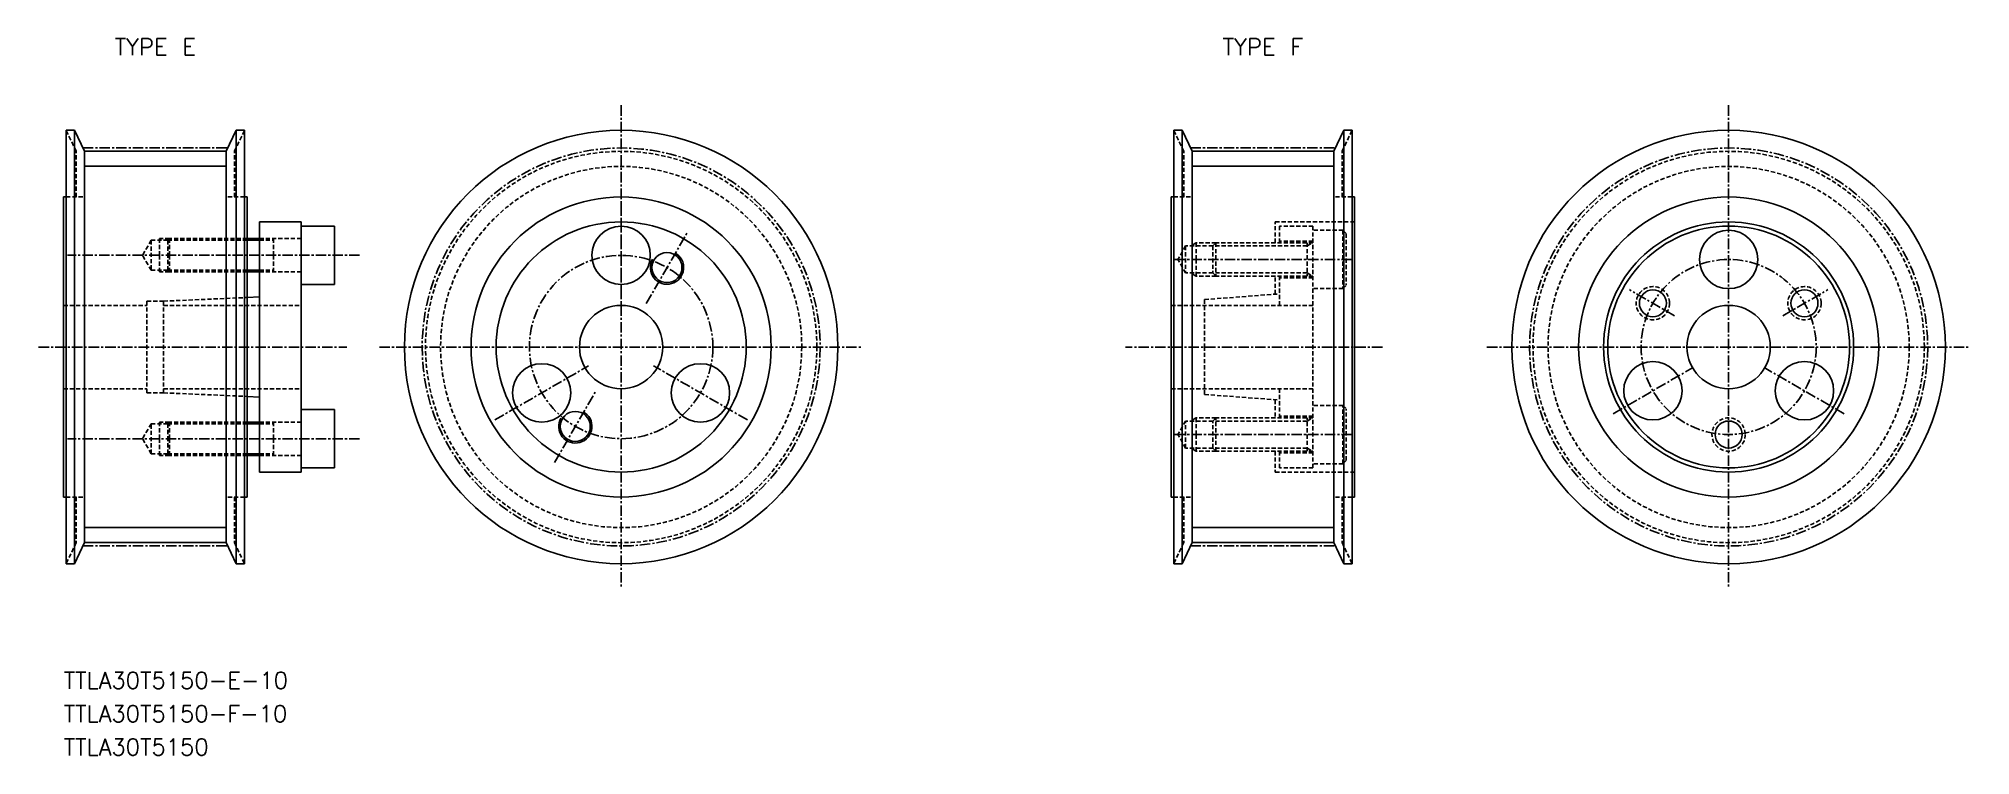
# Model space of a CAD drawing. Extents: x 5160 to 5392, y 19270 to 19356.
import ezdxf
from ezdxf.enums import TextEntityAlignment as Align

# ---------------------------------------------------------------- set-up
doc = ezdxf.new("R2010")
doc.units = 0
doc.linetypes.add('CENTER', pattern=[2, 1.25, -0.25, 0.25, -0.25])
doc.linetypes.add('DASHED', pattern=[0.75, 0.5, -0.25])
doc.layers.get('0').update_dxf_attribs({"linetype": 'CONTINUOUS'})
doc.layers.add('CENTER', color=1, linetype='CENTER')
doc.styles.add('MISUMI', font='txt.shx')

msp = doc.modelspace()

# ---------------------------------------------------------------- linework, layer by layer
at = {"color": 1, "linetype": 'CENTER'}
for p, q in [((5229.78, 19347.56), (5229.78, 19289.56)), ((5362.66, 19347.56), (5362.66, 19289.56)), ((5165.2, 19342.44), (5182.58, 19342.44)), ((5298.09, 19342.44), (5315.47, 19342.44)), ((5159.89, 19318.56), (5196.85, 19318.56)), ((5200.78, 19318.56), (5258.78, 19318.56)), ((5333.66, 19318.56), (5391.66, 19318.56)), ((5165.2, 19294.69), (5182.58, 19294.69)), ((5298.09, 19294.69), (5315.47, 19294.69))]:
    msp.add_line(p, q, dxfattribs=at)
at = {"color": 7, "linetype": 'CONTINUOUS'}
for p, q in [((5164.19, 19344.56), (5163.19, 19344.56)), ((5163.19, 19344.56), (5163.19, 19318.56)), ((5165.39, 19342.04), (5164.19, 19344.56)), ((5164.19, 19344.56), (5164.19, 19318.56)), ((5182.39, 19342.04), (5183.59, 19344.56)), ((5183.59, 19344.56), (5184.59, 19344.56)), ((5183.59, 19344.56), (5183.59, 19318.56)), ((5184.59, 19344.56), (5184.59, 19318.56)), ((5297.08, 19344.56), (5296.08, 19344.56)), ((5296.08, 19344.56), (5296.08, 19318.56)), ((5298.28, 19342.04), (5297.08, 19344.56)), ((5297.08, 19344.56), (5297.08, 19318.56)), ((5315.28, 19342.04), (5316.48, 19344.56)), ((5316.48, 19344.56), (5317.48, 19344.56)), ((5316.48, 19344.56), (5316.48, 19318.56)), ((5317.48, 19344.56), (5317.48, 19318.56)), ((5165.39, 19336.56), (5165.39, 19342.04)), ((5165.39, 19342.04), (5182.39, 19342.04)), ((5182.39, 19336.56), (5182.39, 19342.04)), ((5298.28, 19336.56), (5298.28, 19342.04)), ((5298.28, 19342.04), (5315.28, 19342.04)), ((5315.28, 19336.56), (5315.28, 19342.04)), ((5162.89, 19336.56), (5163.19, 19336.56)), ((5162.89, 19318.56), (5162.89, 19336.56)), ((5165.39, 19336.56), (5165.39, 19318.56)), ((5182.39, 19336.56), (5182.39, 19318.56)), ((5184.89, 19336.56), (5184.59, 19336.56)), ((5184.89, 19318.56), (5184.89, 19336.56)), ((5295.78, 19336.56), (5296.08, 19336.56)), ((5295.78, 19318.56), (5295.78, 19336.56)), ((5298.28, 19336.56), (5298.28, 19318.56)), ((5315.28, 19336.56), (5315.28, 19318.56)), ((5317.78, 19336.56), (5317.48, 19336.56)), ((5317.78, 19318.56), (5317.78, 19336.56)), ((5186.39, 19333.56), (5191.39, 19333.56)), ((5186.39, 19333.56), (5186.39, 19331.56)), ((5191.39, 19333.56), (5191.39, 19333.06)), ((5191.39, 19333.06), (5191.39, 19326.06)), ((5191.39, 19333.06), (5195.39, 19333.06)), ((5195.39, 19333.06), (5195.39, 19329.56)), ((5186.39, 19331.56), (5184.89, 19331.56)), ((5186.39, 19331.56), (5186.39, 19327.56)), ((5195.39, 19326.06), (5195.39, 19329.56)), ((5186.39, 19327.56), (5184.89, 19327.56)), ((5186.39, 19327.56), (5186.39, 19324.56)), ((5191.39, 19326.06), (5191.39, 19318.56)), ((5191.39, 19326.06), (5195.39, 19326.06)), ((5186.39, 19324.56), (5184.89, 19324.5)), ((5186.39, 19324.56), (5186.39, 19318.56)), ((5162.89, 19318.56), (5162.89, 19300.56)), ((5163.19, 19292.56), (5163.19, 19318.56)), ((5164.19, 19292.56), (5164.19, 19318.56)), ((5165.39, 19300.56), (5165.39, 19318.56)), ((5182.39, 19300.56), (5182.39, 19318.56)), ((5183.59, 19292.56), (5183.59, 19318.56)), ((5184.59, 19292.56), (5184.59, 19318.56)), ((5184.89, 19318.56), (5184.89, 19300.56)), ((5186.39, 19312.56), (5186.39, 19318.56)), ((5191.39, 19311.06), (5191.39, 19318.56)), ((5295.78, 19318.56), (5295.78, 19300.56)), ((5296.08, 19292.56), (5296.08, 19318.56)), ((5297.08, 19292.56), (5297.08, 19318.56)), ((5298.28, 19300.56), (5298.28, 19318.56)), ((5315.28, 19300.56), (5315.28, 19318.56)), ((5316.48, 19292.56), (5316.48, 19318.56)), ((5317.48, 19292.56), (5317.48, 19318.56)), ((5317.78, 19318.56), (5317.78, 19300.56)), ((5186.39, 19312.56), (5184.89, 19312.63)), ((5186.39, 19309.56), (5186.39, 19312.56)), ((5186.39, 19309.56), (5184.89, 19309.56)), ((5186.39, 19305.56), (5186.39, 19309.56)), ((5191.39, 19304.06), (5191.39, 19311.06)), ((5191.39, 19311.06), (5195.39, 19311.06)), ((5195.39, 19311.06), (5195.39, 19307.56)), ((5195.39, 19304.06), (5195.39, 19307.56)), ((5186.39, 19305.56), (5184.89, 19305.56)), ((5186.39, 19303.56), (5186.39, 19305.56)), ((5186.39, 19303.56), (5191.39, 19303.56)), ((5191.39, 19304.06), (5195.39, 19304.06)), ((5191.39, 19303.56), (5191.39, 19304.06)), ((5162.89, 19300.56), (5163.19, 19300.56)), ((5165.39, 19300.56), (5165.39, 19295.09)), ((5182.39, 19300.56), (5182.39, 19295.09)), ((5184.89, 19300.56), (5184.59, 19300.56)), ((5295.78, 19300.56), (5296.08, 19300.56)), ((5298.28, 19300.56), (5298.28, 19295.09)), ((5315.28, 19300.56), (5315.28, 19295.09)), ((5317.78, 19300.56), (5317.48, 19300.56)), ((5165.39, 19295.09), (5164.19, 19292.56)), ((5165.39, 19295.09), (5182.39, 19295.09)), ((5182.39, 19295.09), (5183.59, 19292.56)), ((5298.28, 19295.09), (5297.08, 19292.56)), ((5298.28, 19295.09), (5315.28, 19295.09)), ((5315.28, 19295.09), (5316.48, 19292.56)), ((5164.19, 19292.56), (5163.19, 19292.56)), ((5183.59, 19292.56), (5184.59, 19292.56)), ((5297.08, 19292.56), (5296.08, 19292.56)), ((5316.48, 19292.56), (5317.48, 19292.56))]:
    msp.add_line(p, q, dxfattribs=at)
at = {"color": 3, "linetype": 'DASHED'}
for p, q in [((5164.39, 19342.04), (5163.19, 19344.56)), ((5183.39, 19342.04), (5184.59, 19344.56)), ((5297.28, 19342.04), (5296.08, 19344.56)), ((5316.28, 19342.04), (5317.48, 19344.56)), ((5164.39, 19336.56), (5164.39, 19342.04)), ((5183.39, 19336.56), (5183.39, 19342.04)), ((5297.28, 19336.56), (5297.28, 19342.04)), ((5316.28, 19336.56), (5316.28, 19342.04)), ((5163.19, 19336.56), (5165.39, 19336.56)), ((5184.59, 19336.56), (5182.39, 19336.56)), ((5296.08, 19336.56), (5298.28, 19336.56)), ((5317.48, 19336.56), (5315.28, 19336.56)), ((5308.27, 19333.56), (5317.78, 19333.56)), ((5308.27, 19331.06), (5308.27, 19333.56)), ((5312.78, 19333.06), (5308.78, 19333.06)), ((5308.78, 19333.06), (5308.78, 19331.06)), ((5312.78, 19333.06), (5312.78, 19304.06)), ((5316.38, 19332.56), (5312.78, 19332.56)), ((5316.38, 19332.56), (5316.38, 19325.56)), ((5316.38, 19332.56), (5316.78, 19332.16)), ((5173.39, 19331.36), (5172.35, 19329.56)), ((5173.39, 19331.36), (5173.39, 19327.76)), ((5175.39, 19331.36), (5173.39, 19331.36)), ((5175.59, 19331.56), (5174.39, 19331.56)), ((5174.39, 19331.56), (5174.39, 19329.56)), ((5175.59, 19331.56), (5175.39, 19331.36)), ((5175.39, 19331.36), (5184.89, 19331.36)), ((5175.39, 19331.36), (5175.39, 19329.56)), ((5184.89, 19331.56), (5175.59, 19331.56)), ((5175.59, 19331.56), (5175.59, 19329.56)), ((5191.39, 19331.56), (5186.39, 19331.56)), ((5186.39, 19331.36), (5188.06, 19331.36)), ((5188.06, 19331.56), (5188.06, 19329.56)), ((5297.5, 19330.68), (5296.57, 19329.06)), ((5297.5, 19330.68), (5297.5, 19327.44)), ((5300.78, 19330.68), (5297.5, 19330.68)), ((5298.78, 19331.06), (5298.12, 19330.68)), ((5298.78, 19331.06), (5298.78, 19329.06)), ((5301.15, 19331.06), (5298.78, 19331.06)), ((5300.78, 19330.68), (5301.15, 19331.06)), ((5312.08, 19330.68), (5300.78, 19330.68)), ((5300.78, 19330.68), (5300.78, 19327.44)), ((5312.78, 19331.06), (5301.15, 19331.06)), ((5301.15, 19331.06), (5301.15, 19327.06)), ((5312.78, 19331.26), (5308.78, 19331.26)), ((5312.08, 19331.06), (5312.08, 19327.06)), ((5312.08, 19330.68), (5312.73, 19331.06)), ((5316.78, 19332.16), (5316.78, 19325.96)), ((5173.39, 19327.76), (5172.35, 19329.56)), ((5175.39, 19327.76), (5173.39, 19327.76)), ((5174.39, 19327.56), (5174.39, 19329.56)), ((5175.39, 19327.76), (5175.39, 19329.56)), ((5175.39, 19327.76), (5184.89, 19327.76)), ((5175.59, 19327.56), (5175.39, 19327.76)), ((5175.59, 19327.56), (5175.59, 19329.56)), ((5186.39, 19327.76), (5188.06, 19327.76)), ((5188.06, 19327.56), (5188.06, 19329.56)), ((5297.5, 19327.44), (5296.57, 19329.06)), ((5298.78, 19327.06), (5298.78, 19329.06)), ((5175.59, 19327.56), (5174.39, 19327.56)), ((5184.89, 19327.56), (5175.59, 19327.56)), ((5191.39, 19327.56), (5186.39, 19327.56)), ((5300.78, 19327.44), (5297.5, 19327.44)), ((5298.78, 19327.06), (5298.12, 19327.44)), ((5301.15, 19327.06), (5298.78, 19327.06)), ((5312.08, 19327.44), (5300.78, 19327.44)), ((5301.15, 19327.06), (5300.78, 19327.44)), ((5312.78, 19327.06), (5301.15, 19327.06)), ((5308.27, 19324.9), (5308.27, 19327.06)), ((5308.78, 19327.06), (5308.78, 19323.56)), ((5312.78, 19326.86), (5308.78, 19326.86)), ((5312.08, 19327.44), (5312.73, 19327.06)), ((5316.38, 19325.56), (5312.78, 19325.56)), ((5316.38, 19325.56), (5316.78, 19325.96)), ((5162.89, 19323.56), (5172.89, 19323.56)), ((5172.89, 19324.06), (5174.89, 19324.06)), ((5172.89, 19324.06), (5172.89, 19318.56)), ((5174.89, 19324.06), (5184.89, 19324.5)), ((5174.89, 19324.06), (5174.89, 19318.56)), ((5174.89, 19323.56), (5191.39, 19323.56)), ((5295.78, 19323.56), (5312.78, 19323.56)), ((5299.78, 19324.25), (5308.78, 19324.94)), ((5299.78, 19324.25), (5299.78, 19318.56)), ((5172.89, 19313.06), (5172.89, 19318.56)), ((5174.89, 19313.06), (5174.89, 19318.56)), ((5299.78, 19312.87), (5299.78, 19318.56)), ((5162.89, 19313.56), (5172.89, 19313.56)), ((5172.89, 19313.06), (5174.89, 19313.06)), ((5174.89, 19313.56), (5191.39, 19313.56)), ((5174.89, 19313.06), (5184.89, 19312.63)), ((5295.78, 19313.56), (5312.78, 19313.56)), ((5299.78, 19312.87), (5308.78, 19312.19)), ((5308.27, 19312.22), (5308.27, 19310.06)), ((5308.78, 19313.56), (5308.78, 19310.06)), ((5316.38, 19311.56), (5312.78, 19311.56)), ((5316.38, 19304.56), (5316.38, 19311.56)), ((5316.38, 19311.56), (5316.78, 19311.16)), ((5173.39, 19309.36), (5172.35, 19307.56)), ((5175.39, 19309.36), (5173.39, 19309.36)), ((5173.39, 19305.76), (5173.39, 19309.36)), ((5175.59, 19309.56), (5174.39, 19309.56)), ((5174.39, 19309.56), (5174.39, 19307.56)), ((5175.59, 19309.56), (5175.39, 19309.36)), ((5175.39, 19309.36), (5184.89, 19309.36)), ((5175.39, 19309.36), (5175.39, 19307.56)), ((5184.89, 19309.56), (5175.59, 19309.56)), ((5175.59, 19309.56), (5175.59, 19307.56)), ((5191.39, 19309.56), (5186.39, 19309.56)), ((5186.39, 19309.36), (5188.06, 19309.36)), ((5188.06, 19309.56), (5188.06, 19307.56)), ((5297.5, 19309.68), (5296.57, 19308.06)), ((5297.5, 19306.44), (5297.5, 19309.68)), ((5300.78, 19309.68), (5297.5, 19309.68)), ((5298.78, 19310.06), (5298.12, 19309.68)), ((5298.78, 19310.06), (5298.78, 19308.06)), ((5301.15, 19310.06), (5298.78, 19310.06)), ((5301.15, 19310.06), (5300.78, 19309.68)), ((5312.08, 19309.68), (5300.78, 19309.68)), ((5300.78, 19306.44), (5300.78, 19309.68)), ((5312.78, 19310.06), (5301.15, 19310.06)), ((5301.15, 19306.06), (5301.15, 19310.06)), ((5312.78, 19310.26), (5308.78, 19310.26)), ((5312.08, 19306.06), (5312.08, 19310.06)), ((5312.08, 19309.68), (5312.73, 19310.06)), ((5316.78, 19304.96), (5316.78, 19311.16)), ((5173.39, 19305.76), (5172.35, 19307.56)), ((5174.39, 19305.56), (5174.39, 19307.56)), ((5175.39, 19305.76), (5175.39, 19307.56)), ((5175.59, 19305.56), (5175.59, 19307.56)), ((5188.06, 19305.56), (5188.06, 19307.56)), ((5297.5, 19306.44), (5296.57, 19308.06)), ((5298.78, 19306.06), (5298.78, 19308.06)), ((5175.39, 19305.76), (5173.39, 19305.76)), ((5175.59, 19305.56), (5174.39, 19305.56)), ((5175.39, 19305.76), (5184.89, 19305.76)), ((5175.59, 19305.56), (5175.39, 19305.76)), ((5184.89, 19305.56), (5175.59, 19305.56)), ((5186.39, 19305.76), (5188.06, 19305.76)), ((5191.39, 19305.56), (5186.39, 19305.56)), ((5300.78, 19306.44), (5297.5, 19306.44)), ((5298.78, 19306.06), (5298.12, 19306.44)), ((5301.15, 19306.06), (5298.78, 19306.06)), ((5312.08, 19306.44), (5300.78, 19306.44)), ((5300.78, 19306.44), (5301.15, 19306.06)), ((5312.78, 19306.06), (5301.15, 19306.06)), ((5308.27, 19306.06), (5308.27, 19303.56)), ((5308.78, 19306.06), (5308.78, 19304.06)), ((5312.78, 19305.86), (5308.78, 19305.86)), ((5312.08, 19306.44), (5312.73, 19306.06)), ((5316.38, 19304.56), (5312.78, 19304.56)), ((5316.38, 19304.56), (5316.78, 19304.96)), ((5308.27, 19303.56), (5317.78, 19303.56)), ((5312.78, 19304.06), (5308.78, 19304.06)), ((5163.19, 19300.56), (5165.39, 19300.56)), ((5164.39, 19300.56), (5164.39, 19295.09)), ((5184.59, 19300.56), (5182.39, 19300.56)), ((5183.39, 19300.56), (5183.39, 19295.09)), ((5296.08, 19300.56), (5298.28, 19300.56)), ((5297.28, 19300.56), (5297.28, 19295.09)), ((5317.48, 19300.56), (5315.28, 19300.56)), ((5316.28, 19300.56), (5316.28, 19295.09)), ((5164.39, 19295.09), (5163.19, 19292.56)), ((5183.39, 19295.09), (5184.59, 19292.56)), ((5297.28, 19295.09), (5296.08, 19292.56)), ((5316.28, 19295.09), (5317.48, 19292.56))]:
    msp.add_line(p, q, dxfattribs=at)
at = {"color": 3, "linetype": 'CONTINUOUS'}
for p, q in [((5165.39, 19340.24), (5182.39, 19340.24)), ((5298.28, 19340.24), (5315.28, 19340.24)), ((5165.39, 19296.89), (5182.39, 19296.89)), ((5298.28, 19296.89), (5315.28, 19296.89))]:
    msp.add_line(p, q, dxfattribs=at)
at = {"color": 3}
for p, q in [((5186.39, 19331.36), (5184.89, 19331.36)), ((5186.39, 19327.76), (5184.89, 19327.76)), ((5186.39, 19309.36), (5184.89, 19309.36)), ((5186.39, 19305.76), (5184.89, 19305.76))]:
    msp.add_line(p, q, dxfattribs=at)
at = {"color": 7, "linetype": 'CONTINUOUS'}
for centre, radius in [((5229.78, 19318.56), 26), ((5362.66, 19318.56), 26), ((5229.78, 19318.56), 18), ((5362.66, 19318.56), 18), ((5229.78, 19318.56), 15), ((5229.78, 19318.56), 15), ((5229.78, 19318.56), 15), ((5229.78, 19329.56), 3.5), ((5362.66, 19318.56), 15), ((5362.66, 19318.56), 14.5), ((5362.66, 19329.06), 3.5), ((5235.28, 19328.09), 1.8), ((5353.57, 19323.81), 1.62), ((5371.76, 19323.81), 1.62), ((5229.78, 19318.56), 5), ((5362.66, 19318.56), 5), ((5220.25, 19313.06), 3.5), ((5239.3, 19313.06), 3.5), ((5353.57, 19313.31), 3.5), ((5371.76, 19313.31), 3.5), ((5224.28, 19309.03), 1.8), ((5362.66, 19308.06), 1.62)]:
    msp.add_circle(centre, radius, dxfattribs=at)
at = {"color": 1, "linetype": 'CENTER'}
for centre in [(5229.78, 19318.56), (5362.66, 19318.56)]:
    msp.add_circle(centre, 23.88, dxfattribs=at)
at = {"color": 3, "linetype": 'DASHED'}
for centre, radius in [((5229.78, 19318.56), 23.48), ((5362.66, 19318.56), 23.48), ((5229.78, 19318.56), 21.67), ((5362.66, 19318.56), 21.67), ((5353.57, 19323.81), 2), ((5371.76, 19323.81), 2), ((5362.66, 19308.06), 2)]:
    msp.add_circle(centre, radius, dxfattribs=at)
at = {"color": 3, "linetype": 'CONTINUOUS'}
for centre in [(5235.28, 19328.09), (5224.28, 19309.03)]:
    msp.add_arc(centre, 2, 150, 62, dxfattribs=at)
at = {"layer": 'CENTER', "color": 1, "linetype": 'CENTER'}
for p, q in [((5229.78, 19336.06), (5229.78, 19323.06)), ((5232.78, 19323.76), (5237.78, 19332.42)), ((5198.39, 19329.56), (5163.35, 19329.56)), ((5317.46, 19329.06), (5296.05, 19329.06)), ((5356.17, 19322.31), (5350.75, 19325.44)), ((5369.16, 19322.31), (5374.57, 19325.44)), ((5321.11, 19318.56), (5290.28, 19318.56)), ((5214.62, 19309.81), (5225.88, 19316.31)), ((5244.93, 19309.81), (5233.67, 19316.31)), ((5348.81, 19310.56), (5358.33, 19316.06)), ((5376.52, 19310.56), (5366.99, 19316.06)), ((5221.78, 19304.7), (5226.78, 19313.36)), ((5198.39, 19307.56), (5163.35, 19307.56)), ((5317.46, 19308.06), (5296.05, 19308.06))]:
    msp.add_line(p, q, dxfattribs=at)
for centre, radius in [((5229.78, 19318.56), 11), ((5362.66, 19318.56), 10.5)]:
    msp.add_circle(centre, radius, dxfattribs=at)

# ---------------------------------------------------------------- texts
at = {"color": 7, "linetype": 'CONTINUOUS', "style": 'MISUMI'}
for s, p in [('TYPE E', (5173.89, 19354.56)), ('TYPE F', (5306.78, 19354.56))]:
    msp.add_text(s, height=2, dxfattribs=at).set_placement(p, align=Align.MIDDLE_CENTER)
for s, p in [('TTLA30T5150-E-10', (5162.89, 19277.56)), ('TTLA30T5150-F-10', (5162.89, 19273.56)), ('TTLA30T5150', (5162.89, 19269.56))]:
    msp.add_text(s, height=2, dxfattribs=at).set_placement(p)

doc.saveas('drawing.dxf')
